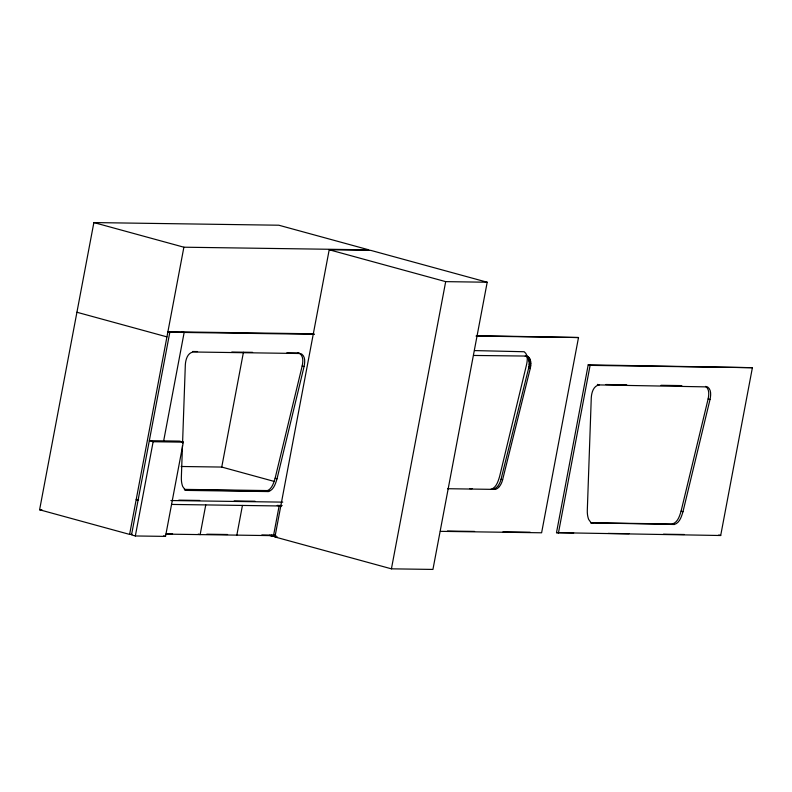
<?xml version="1.0" encoding="UTF-8"?>
<svg xmlns="http://www.w3.org/2000/svg" width="792" height="792" viewBox="0 0 792 792"><rect width="100%" height="100%" fill="white"/><g stroke="black" fill="none" stroke-linecap="round" stroke-linejoin="round"><path stroke-width="1.19" d="M499.287 486.644A10.722 5.989 -74.7 0 1 494.604 489.406L493.02 488.961A10.722 5.989 -74.7 0 0 497.703 486.209L498.416 485.268A11.335 6.326 -74.7 0 0 501.039 479.269L528.64 368.151C529.492 364.211 529.917 358.994 526.433 356.172C531.679 357.39 531.155 364.488 530.224 368.587L502.633 479.704A11.335 6.326 -74.7 0 1 500 485.714L499.287 486.654M182.477 445.569L181.358 477.378A20.612 11.504 -74.7 0 0 182.734 486.555L185.209 489.941L186.684 490.406L268.27 491.565C273.745 490.109 275.557 483.546 277.042 478.744L304.078 366.518C304.95 362.37 305.524 356.776 301.603 353.975L297.851 352.985L286.843 352.826M182.566 443.124L185.328 364.825C185.625 359.796 187.457 352.767 193.327 351.995L299.762 353.509M268.27 491.565L266.369 491.04C271.834 489.585 273.646 483.031 275.131 478.229L302.168 365.993C303.049 361.845 303.623 356.252 299.703 353.45L297.851 352.985M592.634 523.324L591.159 522.868L588.694 519.483A20.612 11.504 -74.7 0 1 587.308 510.305L591.278 397.742C591.574 392.723 593.416 385.694 599.287 384.922L707.563 386.902C711.483 389.704 710.909 395.297 710.028 399.445L682.991 511.672C681.516 516.473 679.694 523.037 674.23 524.492L590.733 522.809L672.319 523.967C677.794 522.512 679.605 515.948 681.09 511.147L708.127 398.921C708.998 394.772 709.573 389.179 705.652 386.377M131.927 534.432L129.611 534.402L39.6 509.771L93.872 222.572L278.804 225.215L368.815 249.836L183.883 247.203L93.872 222.572M129.611 534.402L183.883 247.203M314.483 334.303L169.815 332.244L131.522 534.917L135.333 535.966L165.518 536.392L183.328 442.154L179.517 441.114L149.322 440.679L153.133 441.728L183.328 442.154M135.333 535.966L153.133 441.728M163.627 441.104L184.16 332.442L182.249 331.917M205.762 504.91L200.148 534.61L198.248 534.085M221.681 467.419L243.431 352.301M236.838 535.125L242.441 505.435M274.933 536.966L329.205 249.767L370.715 250.361L487.199 282.229L432.937 569.428L391.416 568.834L274.933 536.966L277.378 537.006M391.416 568.834L445.688 281.635L487.199 282.229M476.903 335.669L578.507 337.531L541.609 532.788L440.362 531.343M556.499 532.669L588.208 364.845L752.4 367.686L720.69 535.511L556.499 532.669L573.705 532.917M558.4 533.194L590.109 365.369L752.4 367.686M490.842 489.327C496.307 487.872 498.128 481.308 499.603 476.507L526.64 364.28C527.522 360.132 528.096 354.539 524.175 351.737L474.616 350.589M473.576 355.45L526.195 356.063L528.026 356.608M525.205 356.182L527.145 356.212M313.8 333.798L167.904 331.719L169.815 332.244M476.022 336.065L578.507 337.531M192.644 351.49L197.545 351.559M231.789 352.044L252.589 352.341M605.939 384.516L626.739 384.813M660.993 385.298L681.793 385.595M181.15 466.488L221.75 467.062L274.131 481.397M469.607 488.634L472.072 488.664M493.02 488.961L495.178 488.991M447.569 488.713L494.604 489.397M184.358 489.377L269.25 490.594M268.696 491.08L184.774 489.882L186.684 490.406M138.59 499.574L136.194 499.544L138.105 500.069M178.814 500.148L199.713 500.445M234.145 500.94L255.044 501.237M170.884 500.534L282.764 502.128M282.12 505.504L277.22 505.435L279.13 505.959L273.517 535.649L271.616 535.135M171.518 504.425L281.576 505.999M39.6 509.771L41.917 509.81M447.421 531.036L474.586 531.422M502.979 531.828L530.145 532.214M608.127 533.412L629.036 533.709M663.458 534.204L684.357 534.501M166.449 533.63L172.567 533.719M206.801 534.204L227.591 534.501M261.825 534.986L275.289 535.184M271.616 535.432L269.221 535.402L275.448 536.481M165.914 534.115L275.972 535.689M271.121 535.927L274.745 535.976M329.205 249.767L445.688 281.635M588.208 364.845L590.109 365.369M708.127 398.921L710.028 399.445M527.215 356.826L528.808 357.261M527.898 357.707L529.482 358.142M528.442 358.796L530.036 359.231M528.858 360.083L530.442 360.518M529.125 361.518L530.709 361.954M529.234 363.082L530.818 363.518M529.185 364.736L530.779 365.171M597.376 384.397L599.287 384.922M528.987 366.439L530.581 366.874M528.64 368.151L530.224 368.587M302.168 365.993L304.078 366.518M76.923 312.256L166.934 336.877M681.09 511.147L682.991 511.672M718.78 534.986L720.69 535.511M672.319 523.967L674.23 524.492M501.039 479.269L502.633 479.704M275.131 478.229L277.042 478.744M163.617 535.877L165.518 536.392"/></g></svg>
